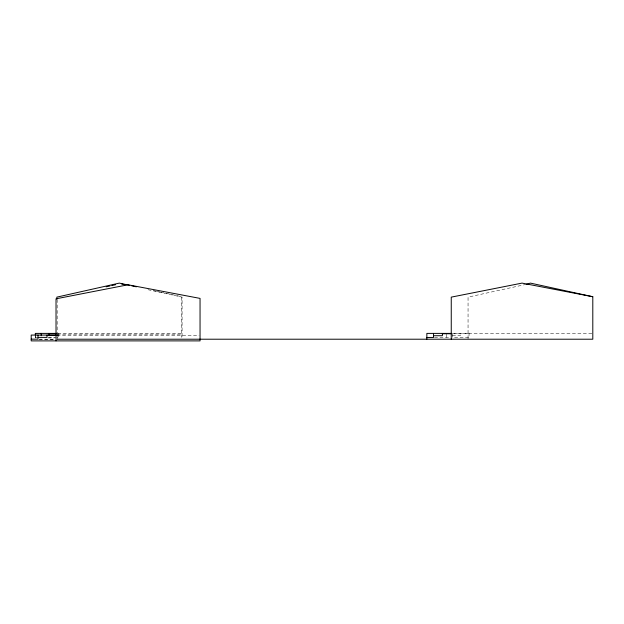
<?xml version="1.0" encoding="UTF-8"?>
<svg xmlns="http://www.w3.org/2000/svg" width="624" height="624" viewBox="0 0 624 624"><rect width="100%" height="100%" fill="white"/><g stroke="black" fill="none" stroke-linecap="round" stroke-linejoin="round"><path stroke-width="0.47" stroke-dasharray="3.12 2.34" d="M526.383 284.302L468.055 297.133L468.055 339.214M468.055 333.395L452.431 333.395L452.431 337.483L469.061 337.483L469.061 333.005M57.829 333.746L181.771 333.746M452.228 333.746L592.8 333.746M57.174 334.168L182.083 334.168M57.002 335.416L199.072 335.416M452.431 335.72L460.239 335.72L460.239 333.395M37.011 337.483L35.326 337.483L35.326 335.852M48.578 337.483L56.02 337.483M56.862 337.483L57.868 337.483L57.868 333.005M434.46 337.483L450.512 337.483M47.97 337.904L54.483 337.904M38.938 339.16L54.982 339.214M39.39 339.635L54.366 339.635M153.379 290.534L156.218 291.151M157.162 291.361L160.001 291.977M160.953 292.188L181.771 296.728L181.771 337.389M148.021 289.715L182.083 297.141L182.083 337.81M446.55 334.214L446.55 337.483M58.18 333.419L58.18 337.904M57.174 299.481L57.174 339.635M35.638 336.274L35.638 337.904"/><path stroke-width="0.94" d="M526.383 284.302L530.423 283.109L592.8 296.728L592.8 339.214L57.174 339.214M106.166 286.79L109.933 285.964M111.813 285.55L115.58 284.723M56.862 333.395L35.326 333.395L35.326 335.033M451.589 333.395L426.855 333.395L426.855 339.214M49.039 333.746L56.862 333.746M442.393 333.746L451.253 333.746M56.027 335.072L31.2 335.072L31.2 340.891L200.047 340.891L200.047 298.397L128.037 284.786L56.027 298.81L56.027 340.891M47.011 335.416L56.027 335.416M433.524 335.72L442.393 335.72L442.393 333.395M37.986 337.397L47.011 337.397L47.011 335.072M426.855 337.483L433.524 337.483L433.524 333.395M31.2 339.16L37.986 339.16L37.986 335.072M592.8 296.728L522.031 283.109L451.253 297.133L451.253 339.214M129.722 285.379L119.317 283.109L56.862 297.133L56.862 299.06M131.617 285.792L136.344 286.822M121.524 283.943L125.307 284.77M49.039 333.395L49.039 335.72M41.215 333.395L41.215 335.72M35.638 333.817L35.638 335.455"/></g></svg>
